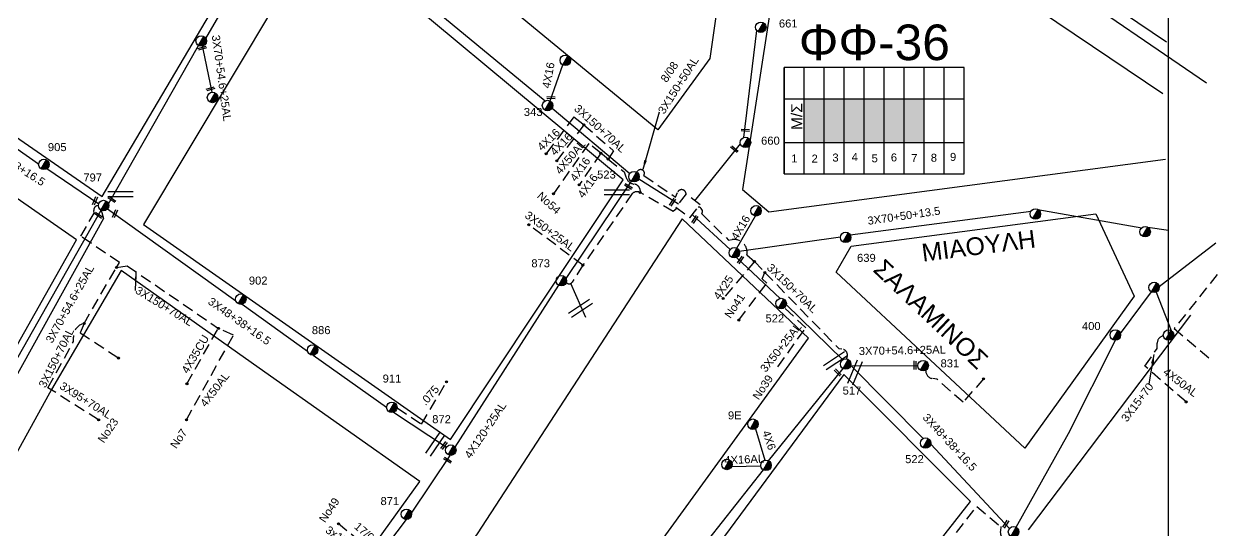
# Model space of a CAD drawing. Header units: millimetres. Extents: x 1905 to 5666, y 713 to 3158.
# Drawn here: x 2661.7 to 2930.1, y 1216.3 to 1330.1 of the extents above; entities that cross this region are included whole.
import ezdxf
from ezdxf.enums import TextEntityAlignment as Align

# ---------------------------------------------------------------- set-up
doc = ezdxf.new("R2010")
doc.units = ezdxf.units.MM
doc.linetypes.add('DASHED', pattern=[19.05, 12.7, -6.35])
for name, color, linetype in [('Ασφαλειοκιβώτια Χ.Τ 9 αναχωρήσεων', 7, 'Continuous'), ('Γέφυρες Εναερίου Δικτύου', 7, 'Continuous'), ('Γυμνά εναέρια ΧΤ (3Φ)   4x16AL', 7, 'Continuous'), ('Γυμνά εναέρια ΧΤ (3Φ)   4x35CU', 7, 'Continuous'), ('Γυμνά εναέρια ΧΤ (3Φ)   4x50AL', 7, 'Continuous'), ('Γυμνά εναέρια ΧΤ και ΦΟΠ (3Φ)   4x50+16AL', 7, 'Continuous'), ('Εναέρια παροχή ΧΤ 4x16', 7, 'SYN_LINE'), ('Εναέρια παροχή ΧΤ 4x25', 7, 'SYN_LINE'), ('Επιγραφές - Σχήματα', 7, 'Continuous'), ('Καλώδια ΧΤ   3x150+50AL', 7, 'DASHED'), ('Καλώδια ΧΤ   3x150+70AL', 7, 'DASHED'), ('Καλώδια ΧΤ   3x150AL+50XLPE', 7, 'DASHED'), ('Καλώδια ΧΤ   3x48+38+16.5', 7, 'DASHED'), ('Καλώδια ΧΤ   3x50+25AL', 7, 'DASHED'), ('Καλώδια ΧΤ   3X70+50+13.5', 7, 'Continuous'), ('Καλώδια ΧΤ   4x50+13.5', 7, 'Continuous'), ('Καλώδια ΧΤ   4x50AL', 7, 'DASHED'), ('Μηχανική τομή', 7, 'Continuous'), ('Στύλος ΦΜ', 7, 'Continuous'), ('Στύλος ΦΜ @ 1', 7, 'Continuous'), ('Συνδέσεις', 7, 'Continuous'), ('Συνεστραμμένα ΧΤ   3x70+54.6+25AL', 7, 'SYN_LINE'), ('Συνεστραμμένα ΧΤ   4x120+25AL', 7, 'SYN_LINE'), ('Τομή', 7, 'Continuous'), ('Υπόβαθρο ΔΕΗ', 7, 'Continuous'), ('Υπόγεια Καλώδια Δικτύου ΧΤ   .075', 7, 'DASHED')]:
    doc.layers.add(name, color=color, linetype=linetype)
doc.styles.get("Standard").update_dxf_attribs({"font": 'arial.ttf'})
doc.linetypes.add('SYN_LINE', pattern='A,0.5,-0.0001,["/\\/\\/\\/",Standard,S=0.1,R=0,X=0,Y=-0.05],-0.25', length=0.7501)
doc.dimstyles.new('ISO-25', dxfattribs={"dimtxt": 2.5, "dimasz": 2.5, "dimexe": 1.25, "dimexo": 0.625, "dimtad": 1, "dimtxsty": 'Standard', "dimcen": 2.5, "dimadec": 0, "dimazin": 0, "dimtfac": 1, "dimtmove": 0, "dimatfit": 3, "dimfxl": 1, "dimarcsym": 0})

# ---------------------------------------------------------------- blocks, each defined once
blk = doc.blocks.new('ΥΠΑΡΧΩΝ ΤΣΙΜΕΝΤΕΝΙΟΣ ΣΤΥΛΟΣ')
at = {"layer": 'Στύλος ΦΜ'}
blk.add_hatch(color=7, dxfattribs=at).paths.add_polyline_path([(-1.29, -2.28, 0.574793), (2.62, 0, 0.268822), (1.3, 2.27)])
at = {"layer": 'Στύλος ΦΜ', "color": 7}
blk.add_line((-1.29, -2.28), (1.3, 2.27), dxfattribs=at)
blk.add_circle((0, 0), 2.62, dxfattribs=at)
at = {"layer": 'Στύλος ΦΜ', "flags": 4}
for tag, p in [('ΑΡΙΘΜΟΣ', (-4.68, 8.05)), ('ΤΥΠΟΣ', (-4.91, 3.03))]:
    blk.add_attdef(tag, p, '', height=4, dxfattribs=at)
blk = doc.blocks.new('ΑΣΦΑΛΕΙΟΚΙΒΩΤΙΟ ΥΠΟΣΤΑΘΜΟΥ 9 ΑΝΑΧΩΡΗΣΕΩΝ')
at = {"layer": 'Ασφαλειοκιβώτια Χ.Τ 9 αναχωρήσεων', "ltscale": 40}
for p, q in [((-23.8, 40.36), (24.02, 40.36)), ((-9.72, 40.36), (-9.72, -40.64)), ((9.94, 40.36), (9.94, -40.64)), ((-23.8, 31.36), (24.02, 31.36)), ((-23.8, 22.36), (24.02, 22.36)), ((-23.8, 13.36), (24.02, 13.36)), ((-23.8, 4.36), (24.02, 4.36)), ((-23.8, -4.64), (24.02, -4.64)), ((-23.8, -13.64), (24.02, -13.64)), ((-23.8, -22.64), (24.02, -22.64)), ((-23.8, -31.64), (24.02, -31.64))]:
    blk.add_line(p, q, dxfattribs=at)
at = {"layer": 'Ασφαλειοκιβώτια Χ.Τ 9 αναχωρήσεων'}
blk.add_lwpolyline([(-23.8, -40.64), (24.02, -40.64), (24.02, 40.36), (-23.8, 40.36)], close=True, dxfattribs=at)
for s, p in [('1', (-18.67, 37.12)), ('2', (-18.76, 28.01)), ('3', (-18.31, 18.64)), ('4', (-18.05, 9.99)), ('5', (-18.64, 1.02)), ('6', (-18.25, -7.64)), ('7', (-18.51, -16.8)), ('8', (-18.38, -25.61)), ('9', (-18.01, -34.24))]:
    blk.add_text(s, height=3.6, rotation=270, dxfattribs=at).set_placement(p)
at = {"layer": 'Ασφαλειοκιβώτια Χ.Τ 9 αναχωρήσεων', "ltscale": 40}
for tag, height, p in [('ΟΝΟΜΑ', 5, (-0.16, 44.31)), ('ΚΕΙΜΕΝΟ 1', 2, (17.06, 35.59)), ('ΚΕΙΜΕΝΟ 2', 2, (17.06, 26.88)), ('ΚΕΙΜΕΝΟ 3', 2, (17.06, 17.69)), ('ΚΕΙΜΕΝΟ 4', 2, (17.06, 8.71)), ('ΚΕΙΜΕΝΟ 5', 2, (17.06, -0.13)), ('ΚΕΙΜΕΝΟ 6', 2, (17.06, -9.05)), ('ΚΕΙΜΕΝΟ 7', 2, (17.06, -18.13)), ('ΚΕΙΜΕΝΟ 8', 2, (17.06, -26.85)), ('ΚΕΙΜΕΝΟ 9', 2, (17.06, -35.99)), ('ΣΧ', 2, (-0.1, -42.64))]:
    blk.add_attdef(tag, text='', height=height, dxfattribs=at).set_placement(p, align=Align.MIDDLE_CENTER)
blk = doc.blocks.new('ΤΟΜΗ')
at = {"layer": 'Τομή', "ltscale": 40}
for p, q in [((-5.68, 0), (5.68, 0)), ((5.68, -2.33), (-5.68, -2.33))]:
    blk.add_line(p, q, dxfattribs=at)
blk = doc.blocks.new('_ΣΥΝΔΕΣΗ')
at = {"layer": 'Συνδέσεις', "linetype": 'SYN_LINE', "ltscale": 40}
blk.add_hatch(color=256, dxfattribs=at).paths.add_polyline_path([(0.5, -0.01, 1), (-0.5, -0.01, 1)])
at = {"layer": 'Συνδέσεις'}
blk.add_circle((0, -0.01), 0.5, dxfattribs=at)
blk = doc.blocks.new('ΜΗΧΑΝΙΚΗ ΤΟΜΗ')
at = {"layer": 'Μηχανική τομή', "ltscale": 40}
for p, q in [((-1.89, 0.78), (1.89, 0.78)), ((1.89, 0), (-1.89, 0))]:
    blk.add_line(p, q, dxfattribs=at)

msp = doc.modelspace()

# ---------------------------------------------------------------- hatches: boundary and pattern name
at = {"layer": 'Ασφαλειοκιβώτια Χ.Τ 9 αναχωρήσεων', "ltscale": 0.2}
for color, points in [(173, [(2837.18, 1303.45), (2841.68, 1303.45), (2841.68, 1313.28), (2837.18, 1313.28)]), (133, [(2841.68, 1313.28), (2841.68, 1303.45), (2846.18, 1303.45), (2846.18, 1313.28)]), (85, [(2846.18, 1313.28), (2846.18, 1303.45), (2850.68, 1303.45), (2850.68, 1313.28)]), (2, [(2850.68, 1313.28), (2850.68, 1303.45), (2855.18, 1303.45), (2855.18, 1313.28)]), (1, [(2855.18, 1313.28), (2855.18, 1303.45), (2859.68, 1303.45), (2859.68, 1313.28)]), (62, [(2859.68, 1313.28), (2859.68, 1303.45), (2864.18, 1303.45), (2864.18, 1313.28)])]:
    msp.add_hatch(color=color, dxfattribs=at).paths.add_polyline_path(points)

# ---------------------------------------------------------------- linework, layer by layer
at = {"layer": 'Γέφυρες Εναερίου Δικτύου', "color": 173, "linetype": 'DASHED', "ltscale": 0.2}
msp.add_lwpolyline([(2808.65, 1288.71), (2807.76, 1287.95), (2800.33, 1292.19, 0.334533), (2798.55, 1291.96), (2787.44, 1275.84), (2785.05, 1272.05, -0.527971), (2783.72, 1272, -1.515497)], format="xyb", dxfattribs=at)
at = {"layer": 'Γέφυρες Εναερίου Δικτύου', "linetype": 'DASHED', "lineweight": 25, "ltscale": 0.2}
msp.add_lwpolyline([(2808.38, 1288.92), (2811.52, 1286.51), (2813.78, 1289.46), (2810.64, 1291.87)], close=True, dxfattribs=at)
at = {"layer": 'Γέφυρες Εναερίου Δικτύου', "color": 133, "linetype": 'DASHED', "ltscale": 0.2}
msp.add_lwpolyline([(2822.5, 1263.52), (2828.78, 1271.82), (2827.76, 1272.79), (2828.37, 1274.21)], dxfattribs=at)
at = {"layer": 'Γέφυρες Εναερίου Δικτύου', "color": 190, "linetype": 'DASHED', "ltscale": 0.2}
msp.add_lwpolyline([(2930.07, 1273.73), (2920.43, 1261.63), (2928.75, 1254.55)], dxfattribs=at)
at = {"layer": 'Γέφυρες Εναερίου Δικτύου', "color": 85, "linetype": 'DASHED', "ltscale": 0.2}
msp.add_lwpolyline([(2877.52, 1250.29), (2872.93, 1245.04), (2867.07, 1250.23), (2866.11, 1250.35, -0.397213), (2864.54, 1252.24, -3.078471)], format="xyb", dxfattribs=at)
at = {"layer": 'Γυμνά εναέρια ΧΤ (3Φ)   4x16AL', "color": 133, "ltscale": 0.2}
for points in [[(2826.25, 1239.08), (2828.35, 1232)], [(2827.44, 1230.69), (2820.89, 1230.53)]]:
    msp.add_lwpolyline(points, dxfattribs=at)
at = {"layer": 'Γυμνά εναέρια ΧΤ (3Φ)   4x35CU', "color": 2, "linetype": 'DASHED', "ltscale": 0.2}
msp.add_lwpolyline([(2698.4, 1249.19), (2705.47, 1261.66)], dxfattribs=at)
at = {"layer": 'Γυμνά εναέρια ΧΤ (3Φ)   4x50AL', "color": 190, "linetype": 'DASHED', "ltscale": 0.2}
msp.add_lwpolyline([(2923.09, 1245.1), (2913.82, 1253.16), (2916.61, 1257.13), (2916.61, 1258.36, -0.36336), (2917.97, 1259.98, -0.088574)], format="xyb", dxfattribs=at)
at = {"layer": 'Γυμνά εναέρια ΧΤ και ΦΟΠ (3Φ)   4x50+16AL', "color": 85, "ltscale": 0.2}
for points in [[(2752.53, 1334.62), (2778.98, 1312.81)], [(2780.5, 1311.14), (2797.99, 1296.46)], [(2800.02, 1295.28), (2808.97, 1289.69)]]:
    msp.add_lwpolyline(points, dxfattribs=at)
at = {"layer": 'Γυμνά εναέρια ΧΤ και ΦΟΠ (3Φ)   4x50+16AL', "color": 190, "ltscale": 0.2}
for points in [[(2917.04, 1271.08), (2929.77, 1280.85)], [(2908.3, 1260.49), (2915.3, 1269.84)], [(2884.88, 1216.93), (2896.63, 1238.01), (2907.18, 1258.98)]]:
    msp.add_lwpolyline(points, dxfattribs=at)
at = {"layer": 'Εναέρια παροχή ΧΤ 4x16', "color": 85, "linetype": 'Continuous', "ltscale": 0.2}
msp.add_lwpolyline([(2780.08, 1312.78), (2782.91, 1320.89)], dxfattribs=at)
at = {"layer": 'Εναέρια παροχή ΧΤ 4x16', "color": 173, "linetype": 'DASHED', "ltscale": 0.2}
for points in [[(2785.43, 1309.23), (2779.2, 1300.92)], [(2787.67, 1307.41), (2781.6, 1299.34)], [(2793.1, 1299.72), (2791.47, 1301.01), (2786.61, 1293.89)]]:
    msp.add_lwpolyline(points, dxfattribs=at)
at = {"layer": 'Εναέρια παροχή ΧΤ 4x16', "color": 1, "ltscale": 20}
msp.add_lwpolyline([(2822.07, 1279.68), (2826.26, 1286.92)], dxfattribs=at)
at = {"layer": 'Εναέρια παροχή ΧΤ 4x16', "color": 190, "ltscale": 20}
msp.add_lwpolyline([(2916.38, 1269.79), (2919.72, 1261.18)], dxfattribs=at)
at = {"layer": 'Εναέρια παροχή ΧΤ 4x25', "color": 133, "linetype": 'DASHED', "ltscale": 0.2}
msp.add_lwpolyline([(2826, 1276.7), (2819.01, 1268.38)], dxfattribs=at)
at = {"layer": 'Επιγραφές - Σχήματα', "ltscale": 0.2}
msp.add_line((2784.66, 1271.81), (2788.04, 1264.15), dxfattribs=at)
at = {"layer": 'Επιγραφές - Σχήματα'}
msp.add_lwpolyline([(1913.02, 1736.66), (2919.02, 1736.66), (2919.02, 736.68), (1913.02, 736.68)], close=True, dxfattribs=at)
at = {"layer": 'Επιγραφές - Σχήματα', "color": 133, "ltscale": 0.2}
msp.add_arc((2813.34, 1287.93), 0.997, 326.2015, 88.5254, dxfattribs=at)
at = {"layer": 'Καλώδια ΧΤ   3x150+50AL', "color": 62, "ltscale": 0.2}
msp.add_lwpolyline([(2799.52, 1296.78), (2799.85, 1297.11, -0.911653), (2801.13, 1296.03), (2808.29, 1291.12), (2808.71, 1292.2, -0.823634), (2810.64, 1291.87, -1.564891)], format="xyb", dxfattribs=at)
at = {"layer": 'Καλώδια ΧΤ   3x150+70AL', "color": 173, "ltscale": 0.2}
msp.add_lwpolyline([(2785.43, 1309.23), (2787.67, 1307.41), (2794.29, 1301.6), (2793.1, 1299.72), (2796.74, 1296.82), (2797.09, 1295.7, 0.290657), (2799.02, 1294.07, -0.438144), (2800.33, 1292.19, -1.673874)], format="xyb", dxfattribs=at)
at = {"layer": 'Καλώδια ΧΤ   3x150+70AL', "color": 2, "ltscale": 0.2}
msp.add_lwpolyline([(2678.54, 1241.07), (2667.14, 1248.31), (2672.91, 1258.68), (2672.88, 1259.71, -0.366403), (2675.26, 1262.73), (2682.53, 1275.35), (2683.21, 1276.43), (2674.53, 1282.35), (2677.53, 1287.55), (2677.46, 1288.18, -0.477205), (2678.48, 1289.22, -4.847898)], format="xyb", dxfattribs=at)
at = {"layer": 'Καλώδια ΧΤ   3x150+70AL', "color": 133, "ltscale": 0.2}
msp.add_lwpolyline([(2814.17, 1287.37), (2820.18, 1281.51), (2821.03, 1281.63, -0.506546), (2824.33, 1278.21), (2826, 1276.7), (2828.37, 1274.21), (2845.01, 1257.1), (2845.67, 1257.02, -0.56541), (2846.68, 1254.8, -1.715192)], format="xyb", dxfattribs=at)
at = {"layer": 'Καλώδια ΧΤ   3x150+70AL', "color": 2, "ltscale": 0.2}
for points in [[(2682.53, 1275.35), (2684.96, 1275.72), (2705.47, 1261.66)], [(2675.26, 1262.73), (2674.4, 1260.67), (2683.02, 1254.99)]]:
    msp.add_lwpolyline(points, dxfattribs=at)
at = {"layer": 'Καλώδια ΧΤ   3x150+70AL', "color": 190, "ltscale": 0.2}
msp.add_lwpolyline([(2862.33, 1204.16), (2865.14, 1208.05), (2865.62, 1210.32, -0.392577), (2869.09, 1212.77), (2876.04, 1221.58), (2881.4, 1217.07), (2881.32, 1216.06, 0.433571), (2883.67, 1213.46, 0.037595), (2888.05, 1213.71), (2899.12, 1203.57)], format="xyb", dxfattribs=at)
at = {"layer": 'Καλώδια ΧΤ   3x150AL+50XLPE', "color": 6, "ltscale": 0.2}
msp.add_lwpolyline([(2654.39, 1204.3), (2653.98, 1203.46), (2684.32, 1185.06), (2708.37, 1170.57), (2709.07, 1171.48, -0.496848), (2715.32, 1171.44), (2743.22, 1208.93), (2732.48, 1217.68)], format="xyb", dxfattribs=at)
at = {"layer": 'Καλώδια ΧΤ   3x48+38+16.5', "color": 151, "linetype": 'Continuous', "ltscale": 0.2}
for points in [[(2653.34, 1306.84), (2665.05, 1298.62)], [(2666.91, 1297.56), (2678.56, 1289.68)]]:
    msp.add_lwpolyline(points, dxfattribs=at)
at = {"layer": 'Καλώδια ΧΤ   3x48+38+16.5', "color": 2, "linetype": 'Continuous', "ltscale": 0.2}
for points in [[(2680.56, 1288.51), (2709.41, 1267.82)], [(2710.86, 1267.1), (2725.54, 1256.5)], [(2726.78, 1255.63), (2743.3, 1243.91)], [(2744.88, 1242.78), (2756.77, 1234.95)]]:
    msp.add_lwpolyline(points, dxfattribs=at)
at = {"layer": 'Καλώδια ΧΤ   3x48+38+16.5', "color": 85, "linetype": 'Continuous', "ltscale": 0.2}
for points in [[(2847.66, 1253.29), (2863.99, 1236.92)], [(2865.66, 1235.6), (2883.36, 1216.63)]]:
    msp.add_lwpolyline(points, dxfattribs=at)
at = {"layer": 'Καλώδια ΧΤ   3x50+25AL', "color": 173, "ltscale": 0.2}
msp.add_lwpolyline([(2787.44, 1275.84), (2775.32, 1284.92)], dxfattribs=at)
at = {"layer": 'Καλώδια ΧΤ   3x50+25AL', "color": 1, "ltscale": 0.2}
msp.add_lwpolyline([(2831.27, 1253.01), (2837.58, 1261.78), (2832.7, 1266.28)], dxfattribs=at)
at = {"layer": 'Καλώδια ΧΤ   3X70+50+13.5', "color": 6, "ltscale": 0.2}
msp.add_lwpolyline([(2893.42, 1340.28), (2927.65, 1316.89)], dxfattribs=at)
at = {"layer": 'Καλώδια ΧΤ   3X70+50+13.5', "color": 1, "ltscale": 0.2}
for points in [[(2847.56, 1282.69), (2888.21, 1288.02)], [(2889.78, 1288.39), (2913.14, 1284.29)], [(2812.06, 1287.21), (2820.57, 1279.4)], [(2914.47, 1284.4), (2919.11, 1283.76)], [(2822.62, 1278.98), (2845.37, 1282.27)], [(2821.99, 1277.59), (2831.78, 1268.39)], [(2833.18, 1267.05), (2845.88, 1254.61)]]:
    msp.add_lwpolyline(points, dxfattribs=at)
at = {"layer": 'Καλώδια ΧΤ   4x50+13.5', "color": 2, "ltscale": 0.2}
for points in [[(2823.66, 1304.6), (2826.53, 1328.61)], [(2812.61, 1290.36), (2822.87, 1303.14)]]:
    msp.add_lwpolyline(points, dxfattribs=at)
at = {"layer": 'Καλώδια ΧΤ   4x50+13.5', "color": 133, "ltscale": 0.2}
for points in [[(2829.19, 1231.87), (2845.96, 1252.61)], [(2809.6, 1206.46), (2828.03, 1229.83)]]:
    msp.add_lwpolyline(points, dxfattribs=at)
at = {"layer": 'Καλώδια ΧΤ   4x50AL', "color": 173, "ltscale": 0.2}
msp.add_lwpolyline([(2791.47, 1301.01), (2788.76, 1303.2), (2780.82, 1291.93)], dxfattribs=at)
at = {"layer": 'Καλώδια ΧΤ   4x50AL', "color": 2, "ltscale": 0.2}
msp.add_lwpolyline([(2698.29, 1241.09), (2708.84, 1260.1), (2705.47, 1261.66)], dxfattribs=at)
at = {"layer": 'Συνεστραμμένα ΧΤ   3x70+54.6+25AL', "color": 30, "ltscale": 20}
for points in [[(2702.67, 1326.81), (2711.88, 1342.68)], [(2680.77, 1289.65), (2701.04, 1325.24)]]:
    msp.add_lwpolyline(points, dxfattribs=at)
at = {"layer": 'Συνεστραμμένα ΧΤ   3x70+54.6+25AL', "color": 30, "ltscale": 15}
msp.add_lwpolyline([(2701.62, 1326.27), (2704.01, 1314.74)], dxfattribs=at)
at = {"layer": 'Συνεστραμμένα ΧΤ   3x70+54.6+25AL', "color": 2, "ltscale": 20}
msp.add_lwpolyline([(2657.26, 1249.52), (2679.08, 1288.24)], dxfattribs=at)
at = {"layer": 'Συνεστραμμένα ΧΤ   3x70+54.6+25AL', "color": 151, "ltscale": 20}
msp.add_lwpolyline([(2679.08, 1288.24), (2679.61, 1286.38), (2659.11, 1249.28), (2657.5, 1248.8)], dxfattribs=at)
at = {"layer": 'Συνεστραμμένα ΧΤ   3x70+54.6+25AL', "color": 85, "ltscale": 20}
msp.add_lwpolyline([(2847.66, 1253.29), (2862.79, 1253.25)], dxfattribs=at)
at = {"layer": 'Συνεστραμμένα ΧΤ   4x120+25AL', "color": 62, "ltscale": 20}
for points in [[(2783.66, 1272.88), (2798.36, 1294.73)], [(2758.69, 1234.95), (2782.02, 1271.34)], [(2748.89, 1220.13), (2757.62, 1233.1)], [(2730.35, 1195.62), (2747.8, 1218.68)]]:
    msp.add_lwpolyline(points, dxfattribs=at)
at = {"layer": 'Υπόβαθρο ΔΕΗ', "ltscale": 0.2}
for points in [[(2823.42, 1374.46), (2816.02, 1322.32), (2804.33, 1306.29), (2735.62, 1362.84), (2762.85, 1409.97)], [(2728.53, 1351.66), (2688.66, 1285.02), (2757.64, 1236.7), (2796.53, 1295.04)], [(2621.16, 1318), (2616.3, 1310.53), (2602.25, 1233.31), (2596.69, 1205.99), (2596.29, 1164.39), (2603.16, 1160.55), (2627.69, 1200.3), (2647.93, 1236.21), (2673.56, 1281.59)], [(2809.74, 1286.29), (2763.69, 1215.42), (2713.55, 1145.74), (2737.64, 1129.23), (2802.37, 1210.06), (2838.16, 1259.45)], [(2902.76, 1287.4), (2911.39, 1268.89), (2886.81, 1234.74), (2844.43, 1274.32), (2847.78, 1280.14)], [(2683.63, 1274.68), (2667.97, 1247.93), (2648.03, 1211.78), (2711.67, 1172.88), (2750.77, 1227.19), (2714.68, 1252.74)], [(2846.12, 1251.3), (2810, 1202.31), (2762.64, 1143.86), (2745.96, 1123.71), (2775.98, 1102.95), (2812.47, 1145.27), (2854, 1196.45), (2874.63, 1222.69)]]:
    msp.add_lwpolyline(points, close=True, dxfattribs=at)
msp.add_lwpolyline([(2664.75, 1404.9, -0.03908), (2641, 1351.17, -0.026768), (2627.59, 1327.06), (2679.34, 1291.29), (2719.09, 1358.58)], format="xyb", close=True, dxfattribs=at)
for points in [[(2918.03, 1363.34), (2889.57, 1381.92), (2877, 1354.28), (2918.68, 1326.07)], [(2917.85, 1314.39), (2842.44, 1365.17), (2834.3, 1363.76), (2823.34, 1292.88), (2829.24, 1287.82), (2918.42, 1299.67)], [(2924.1, 1264.64), (2887.6, 1216.35)]]:
    msp.add_lwpolyline(points, dxfattribs=at)
at = {"layer": 'Υπόγεια Καλώδια Δικτύου ΧΤ   .075', "color": 2, "ltscale": 0.2}
msp.add_lwpolyline([(2745.65, 1243.77), (2751.14, 1240.12), (2756.79, 1249.59)], dxfattribs=at)

# ---------------------------------------------------------------- block references
at = {"layer": 'Ασφαλειοκιβώτια Χ.Τ 9 αναχωρήσεων', "xscale": 0.5, "yscale": 0.5, "zscale": 0.5, "rotation": 90}
msp.add_blockref('ΑΣΦΑΛΕΙΟΚΙΒΩΤΙΟ ΥΠΟΣΤΑΘΜΟΥ 9 ΑΝΑΧΩΡΗΣΕΩΝ', (2852.87, 1308.31), dxfattribs=at)
at = {"layer": 'Μηχανική τομή'}
for p, xscale, yscale, zscale, rotation in [((2701.79, 1324.84), 0.5000000000003801, 0.5000000000003801, 0.5000000000003801, 197.2623626570752), ((2703.64, 1315.68), 0.5000000000003801, 0.5000000000003801, 0.5000000000003801, 197.2623626570752), ((2780.27, 1313.33), 0.5000000000003466, 0.5000000000003466, 0.5000000000003466, 357.651295374168), ((2823.97, 1305.99), 0.5000000000000961, 0.5000000000000961, 0.5000000000000961, 357.221757458466), ((2821.41, 1301.8), 0.5000000000000154, 0.5000000000000154, 0.5000000000000154, 321.6883801767628), ((2797.57, 1293.38), 0.5000000000003448, 0.5000000000003448, 0.5000000000003448, 328.1794134523684), ((2677.54, 1290.41), 0.5000000000002922, 0.5000000000002922, 0.5000000000002922, 247.9577638709344), ((2681.61, 1290.81), 0.5000000000004351, 0.5000000000004351, 0.5000000000004351, 144.9611219775063), ((2807.76, 1289.94), 0.5000000000002504, 0.5000000000002504, 0.5000000000002504, 55.63420554822453), ((2682.04, 1287.53), 0.5000000000002922, 0.5000000000002922, 0.5000000000002922, 247.9577638709344), ((2678.64, 1287.24), 0.5000000000004351, 0.5000000000004351, 0.5000000000004351, 144.9611219775063), ((2812.76, 1286.02), 0.5000000000002504, 0.5000000000002504, 0.5000000000002504, 55.63420554822453), ((2823.03, 1276.92), 0.5000000000002504, 0.5000000000002504, 0.5000000000002504, 55.63420554822453), ((2862.3, 1253.37), 0.5000000000002566, 0.5000000000002566, 0.5000000000002566, 89.86842345506702), ((2844.88, 1251.85), 0.5000000000001353, 0.5000000000001353, 0.5000000000001353, 134.6547409641328), ((2756.39, 1235.21), 0.5000000000002693, 0.5000000000002693, 0.5000000000002693, 53.94230819369891), ((2756.91, 1231.85), 0.5000000000003448, 0.5000000000003448, 0.5000000000003448, 328.1794134523684), ((2882.37, 1217.77), 0.5000000000001182, 0.5000000000001182, 0.5000000000001182, 236.8817466025448)]:
    msp.add_blockref('ΜΗΧΑΝΙΚΗ ΤΟΜΗ', p, dxfattribs=dict(at, xscale=xscale, yscale=yscale, zscale=zscale, rotation=rotation))
at = {"layer": 'Στύλος ΦΜ @ 1', "ltscale": 40}
ref = msp.add_blockref('ΥΠΑΡΧΩΝ ΤΣΙΜΕΝΤΕΝΙΟΣ ΣΤΥΛΟΣ', (2827.44, 1329.35), dxfattribs=dict(at, xscale=0.4499999999998181, yscale=0.4499999999998181, zscale=0.4499999999998181))
ref.add_attrib('ΤΥΠΟΣ', '661', (2831.52, 1329.3), dxfattribs={"layer": 'Στύλος ΦΜ', "height": 1.8, "flags": 4})
at = {"layer": 'Στύλος ΦΜ @ 1', "ltscale": 40, "xscale": 0.4499999999998181, "yscale": 0.4499999999998181, "zscale": 0.4499999999998181}
for p in [(2701.62, 1326.27), (2783.49, 1321.91), (2704.16, 1313.57), (2826.39, 1288.09), (2889.2, 1287.37), (2913.88, 1283.38), (2821.49, 1278.66), (2915.88, 1270.86), (2919.13, 1260.15), (2819.83, 1231.05), (2828.61, 1230.85), (2884.29, 1215.91)]:
    msp.add_blockref('ΥΠΑΡΧΩΝ ΤΣΙΜΕΝΤΕΝΙΟΣ ΣΤΥΛΟΣ', p, dxfattribs=at)
at = {"layer": 'Στύλος ΦΜ @ 1', "ltscale": 40}
ref = msp.add_blockref('ΥΠΑΡΧΩΝ ΤΣΙΜΕΝΤΕΝΙΟΣ ΣΤΥΛΟΣ', (2779.5, 1311.76), dxfattribs=dict(at, xscale=0.4499999999998181, yscale=0.4499999999998181, zscale=0.4499999999998181))
ref.add_attrib('ΤΥΠΟΣ', '343', (2774.16, 1309.41), dxfattribs={"layer": 'Στύλος ΦΜ', "height": 1.8, "flags": 4})
ref = msp.add_blockref('ΥΠΑΡΧΩΝ ΤΣΙΜΕΝΤΕΝΙΟΣ ΣΤΥΛΟΣ', (2824, 1303.47), dxfattribs=dict(at, xscale=0.4499999999998181, yscale=0.4499999999998181, zscale=0.4499999999998181))
ref.add_attrib('ΤΥΠΟΣ', '660', (2827.52, 1302.96), dxfattribs={"layer": 'Στύλος ΦΜ', "height": 1.8, "flags": 4})
ref = msp.add_blockref('ΥΠΑΡΧΩΝ ΤΣΙΜΕΝΤΕΝΙΟΣ ΣΤΥΛΟΣ', (2666.23, 1298.52), dxfattribs=dict(at, xscale=0.4499999999998181, yscale=0.4499999999998181, zscale=0.4499999999998181))
ref.add_attrib('ΤΥΠΟΣ', '905', (2667.14, 1301.51), dxfattribs={"layer": 'Στύλος ΦΜ', "height": 1.8, "flags": 4})
ref = msp.add_blockref('ΥΠΑΡΧΩΝ ΤΣΙΜΕΝΤΕΝΙΟΣ ΣΤΥΛΟΣ', (2679.66, 1289.27), dxfattribs=dict(at, xscale=0.4499999999998181, yscale=0.4499999999998181, zscale=0.4499999999998181))
ref.add_attrib('ΤΥΠΟΣ', '797', (2675.11, 1294.68), dxfattribs={"layer": 'Στύλος ΦΜ', "height": 1.8, "flags": 4})
ref = msp.add_blockref('ΥΠΑΡΧΩΝ ΤΣΙΜΕΝΤΕΝΙΟΣ ΣΤΥΛΟΣ', (2798.94, 1295.76), dxfattribs=dict(at, xscale=0.4499999999998181, yscale=0.4499999999998181, zscale=0.4499999999998181))
ref.add_attrib('ΤΥΠΟΣ', '523', (2790.64, 1295.34), dxfattribs={"layer": 'Στύλος ΦΜ', "height": 1.8, "flags": 4})
ref = msp.add_blockref('ΥΠΑΡΧΩΝ ΤΣΙΜΕΝΤΕΝΙΟΣ ΣΤΥΛΟΣ', (2846.54, 1282.11), dxfattribs=dict(at, xscale=0.4499999999998181, yscale=0.4499999999998181, zscale=0.4499999999998181))
ref.add_attrib('ΤΥΠΟΣ', '639', (2849.1, 1276.61), dxfattribs={"layer": 'Στύλος ΦΜ', "height": 1.8, "flags": 4})
ref = msp.add_blockref('ΥΠΑΡΧΩΝ ΤΣΙΜΕΝΤΕΝΙΟΣ ΣΤΥΛΟΣ', (2782.6, 1272.36), dxfattribs=dict(at, xscale=0.4499999999998181, yscale=0.4499999999998181, zscale=0.4499999999998181))
ref.add_attrib('ΤΥΠΟΣ', '873', (2775.85, 1275.39), dxfattribs={"layer": 'Στύλος ΦΜ', "height": 1.8, "flags": 4})
ref = msp.add_blockref('ΥΠΑΡΧΩΝ ΤΣΙΜΕΝΤΕΝΙΟΣ ΣΤΥΛΟΣ', (2710.52, 1268.23), dxfattribs=dict(at, xscale=0.4499999999998181, yscale=0.4499999999998181, zscale=0.4499999999998181))
ref.add_attrib('ΤΥΠΟΣ', '902', (2712.33, 1271.5), dxfattribs={"layer": 'Στύλος ΦΜ', "height": 1.8, "flags": 4})
ref = msp.add_blockref('ΥΠΑΡΧΩΝ ΤΣΙΜΕΝΤΕΝΙΟΣ ΣΤΥΛΟΣ', (2832.02, 1267.24), dxfattribs=dict(at, xscale=0.4499999999998181, yscale=0.4499999999998181, zscale=0.4499999999998181))
ref.add_attrib('ΤΥΠΟΣ', '522', (2828.51, 1263), dxfattribs={"layer": 'Στύλος ΦΜ', "height": 1.8, "flags": 4})
ref = msp.add_blockref('ΥΠΑΡΧΩΝ ΤΣΙΜΕΝΤΕΝΙΟΣ ΣΤΥΛΟΣ', (2726.67, 1256.8), dxfattribs=dict(at, xscale=0.4499999999998181, yscale=0.4499999999998181, zscale=0.4499999999998181))
ref.add_attrib('ΤΥΠΟΣ', '886', (2726.49, 1260.36), dxfattribs={"layer": 'Στύλος ΦΜ', "height": 1.8, "flags": 4})
ref = msp.add_blockref('ΥΠΑΡΧΩΝ ΤΣΙΜΕΝΤΕΝΙΟΣ ΣΤΥΛΟΣ', (2907.17, 1260.16), dxfattribs=dict(at, xscale=0.4499999999998181, yscale=0.4499999999998181, zscale=0.4499999999998181))
ref.add_attrib('ΤΥΠΟΣ', '400', (2899.66, 1261.28), dxfattribs={"layer": 'Στύλος ΦΜ', "height": 1.8, "flags": 4})
ref = msp.add_blockref('ΥΠΑΡΧΩΝ ΤΣΙΜΕΝΤΕΝΙΟΣ ΣΤΥΛΟΣ', (2846.54, 1253.63), dxfattribs=dict(at, xscale=0.4499999999998181, yscale=0.4499999999998181, zscale=0.4499999999998181))
ref.add_attrib('ΤΥΠΟΣ', '517', (2845.85, 1246.77), dxfattribs={"layer": 'Στύλος ΦΜ', "height": 1.8, "flags": 4})
ref = msp.add_blockref('ΥΠΑΡΧΩΝ ΤΣΙΜΕΝΤΕΝΙΟΣ ΣΤΥΛΟΣ', (2863.96, 1253.27), dxfattribs=dict(at, xscale=0.4499999999998181, yscale=0.4499999999998181, zscale=0.4499999999998181))
ref.add_attrib('ΤΥΠΟΣ', '831', (2867.87, 1252.89), dxfattribs={"layer": 'Στύλος ΦΜ', "height": 1.8, "flags": 4})
ref = msp.add_blockref('ΥΠΑΡΧΩΝ ΤΣΙΜΕΝΤΕΝΙΟΣ ΣΤΥΛΟΣ', (2744.48, 1243.89), dxfattribs=dict(at, xscale=0.4499999999998181, yscale=0.4499999999998181, zscale=0.4499999999998181))
ref.add_attrib('ΤΥΠΟΣ', '911', (2742.41, 1249.47), dxfattribs={"layer": 'Στύλος ΦΜ', "height": 1.8, "flags": 4})
ref = msp.add_blockref('ΥΠΑΡΧΩΝ ΤΣΙΜΕΝΤΕΝΙΟΣ ΣΤΥΛΟΣ', (2825.68, 1240.11), dxfattribs=dict(at, xscale=0.4499999999998181, yscale=0.4499999999998181, zscale=0.4499999999998181))
ref.add_attrib('ΤΥΠΟΣ', '9Ε', (2820.06, 1241.19), dxfattribs={"layer": 'Στύλος ΦΜ', "height": 1.8, "flags": 4})
ref = msp.add_blockref('ΥΠΑΡΧΩΝ ΤΣΙΜΕΝΤΕΝΙΟΣ ΣΤΥΛΟΣ', (2757.73, 1234.27), dxfattribs=dict(at, xscale=0.4499999999998181, yscale=0.4499999999998181, zscale=0.4499999999998181))
ref.add_attrib('ΤΥΠΟΣ', '872', (2753.56, 1240.33), dxfattribs={"layer": 'Στύλος ΦΜ', "height": 1.8, "flags": 4})
ref = msp.add_blockref('ΥΠΑΡΧΩΝ ΤΣΙΜΕΝΤΕΝΙΟΣ ΣΤΥΛΟΣ', (2864.51, 1235.86), dxfattribs=dict(at, xscale=0.4499999999998181, yscale=0.4499999999998181, zscale=0.4499999999998181))
ref.add_attrib('ΤΥΠΟΣ', '522', (2859.91, 1231.35), dxfattribs={"layer": 'Στύλος ΦΜ', "height": 1.8, "flags": 4})
ref = msp.add_blockref('ΥΠΑΡΧΩΝ ΤΣΙΜΕΝΤΕΝΙΟΣ ΣΤΥΛΟΣ', (2747.75, 1219.85), dxfattribs=dict(at, xscale=0.4499999999998181, yscale=0.4499999999998181, zscale=0.4499999999998181))
ref.add_attrib('ΤΥΠΟΣ', '871', (2741.93, 1221.92), dxfattribs={"layer": 'Στύλος ΦΜ', "height": 1.8, "flags": 4})
at = {"layer": 'Συνδέσεις', "xscale": 0.4499999999998181, "yscale": 0.4499999999998181, "zscale": 0.4499999999998181}
for p in [(2787.67, 1307.43), (2779.2, 1300.93), (2781.6, 1299.35), (2791.47, 1301.02), (2793.1, 1299.73), (2786.61, 1293.91), (2780.82, 1291.94), (2800.33, 1292.2), (2775.31, 1284.97), (2682.54, 1275.35), (2787.44, 1275.89), (2826, 1276.71), (2828.37, 1274.22), (2819.01, 1268.39), (2675.27, 1262.73), (2705.48, 1261.66), (2822.5, 1263.53), (2683.02, 1254.99), (2877.52, 1250.3), (2698.41, 1249.19), (2756.79, 1249.63), (2923.09, 1245.11), (2678.55, 1241.07), (2698.29, 1241.08), (2732.47, 1217.72)]:
    msp.add_blockref('_ΣΥΝΔΕΣΗ', p, dxfattribs=at)
at = {"layer": 'Τομή', "xscale": 0.5, "yscale": 0.5, "zscale": 0.5}
for p in [(2683.44, 1292.4), (2795.1, 1292.82)]:
    msp.add_blockref('ΤΟΜΗ', p, dxfattribs=at)
at = {"layer": 'Τομή'}
for p, xscale, yscale, zscale, rotation in [((2786.58, 1266.62), 0.4999999999999962, 0.4999999999999962, 0.4999999999999962, 33.35313688008636), ((2843.91, 1254.89), 0.4999999999999962, 0.4999999999999962, 0.4999999999999962, 33.35313688008636), ((2848.1, 1251.97), 0.5000000000001126, 0.5000000000001126, 0.5000000000001126, 67.36106786504659), ((2753.73, 1235.96), 0.499999999999836, 0.499999999999836, 0.499999999999836, 55.86057572628741)]:
    msp.add_blockref('ΤΟΜΗ', p, dxfattribs=dict(at, xscale=xscale, yscale=yscale, zscale=zscale, rotation=rotation))

# ---------------------------------------------------------------- texts
at = {"layer": 'Γυμνά εναέρια ΧΤ (3Φ)   4x16AL', "ltscale": 0.2}
for s, rotation, p in [('4Χ6', 289.1869, (2829.33, 1236.51)), ('4X16AL', 2.4088, (2823.71, 1232.19))]:
    msp.add_text(s, height=1.8, rotation=rotation, dxfattribs=at).set_placement(p, align=Align.MIDDLE)
at = {"layer": 'Γυμνά εναέρια ΧΤ (3Φ)   4x35CU', "ltscale": 0.2}
msp.add_text('4X35CU', height=1.8, rotation=59.2409, dxfattribs=at).set_placement((2700.26, 1255.88), align=Align.MIDDLE)
at = {"layer": 'Εναέρια παροχή ΧΤ 4x16', "ltscale": 20}
for rotation, p in [(79.277, (2779.68, 1318.56)), (43.8197, (2779.72, 1304.09)), (45.8283, (2782.58, 1303.08)), (54.6122, (2786.81, 1297.43)), (54.6122, (2788.52, 1293.69)), (59.0125, (2822.9, 1284.33))]:
    msp.add_text('4X16', height=1.8, rotation=rotation, dxfattribs=at).set_placement(p, align=Align.MIDDLE)
at = {"layer": 'Εναέρια παροχή ΧΤ 4x25', "ltscale": 20}
msp.add_text('4X25', height=1.8, rotation=55.9557, dxfattribs=at).set_placement((2819.02, 1270.87), align=Align.MIDDLE)
at = {"layer": 'Επιγραφές - Σχήματα', "ltscale": 0.2, "insert": (2835.99, 1329.96), "char_height": 8, "width": 50.8867, "attachment_point": 1}
msp.add_mtext('ΦΦ-36', dxfattribs=at)
at = {"layer": 'Επιγραφές - Σχήματα', "ltscale": 0.2, "attachment_point": 1}
for s, insert, char_height, width, rotation in [('8/08', (2804.78, 1317.8), 1.8, 6.948, 55.8954), ('Μ/Σ', (2834.29, 1306.24), 2.5, 4.7879, 90), ('Νο54', (2778.2, 1292.55), 1.8, 6.948, 317.8156), ('ΜΙΑΟΥΛΗ', (2863.39, 1280.6), 4, 29.1423, 7.1971), ('ΣΑΛΑΜΙΝΟΣ', (2855.21, 1277.55), 4, 29.1423, 316.5421), ('Νο41', (2819.15, 1264.75), 1.8, 6.948, 55.8954), ('Νο39', (2825.47, 1246.43), 1.8, 6.948, 55.8954), ('4Χ50AL', (2918.82, 1252.94), 1.8, 9.2373, 322.9002), ('3Χ15+70', (2908.34, 1241.53), 1.8, 9.2373, 52.9002), ('Νο23', (2678.23, 1236.73), 1.8, 6.948, 55.6969), ('Νο7', (2694.51, 1235.47), 1.8, 6.948, 55.6969), ('Νο49', (2727.96, 1218.83), 1.8, 6.948, 55.6969), ('3x150+50', (2730.37, 1217.38), 1.8, 6.948, 326.3581), ('17/05', (2737.03, 1218.21), 1.8, 6.948, 319.3258)]:
    msp.add_mtext(s, dxfattribs=dict(at, insert=insert, char_height=char_height, width=width, rotation=rotation))
at = {"layer": 'Καλώδια ΧΤ   3x150+50AL', "ltscale": 0.2}
msp.add_text('3X150+50AL', height=1.8, rotation=57.4256, dxfattribs=at).set_placement((2808.89, 1316.31), align=Align.MIDDLE)
at = {"layer": 'Καλώδια ΧΤ   3x150+70AL', "ltscale": 0.2}
for s, rotation, p in [('3X150+70AL', 317.6966, (2791.33, 1306.59)), ('3X150+70AL', 315.9559, (2834.53, 1270.67)), ('3X150+70AL', 328.4622, (2693.33, 1266.65)), ('3X150+70AL', 63.4134, (2669.03, 1255.05)), ('3X95+70AL', 327.8719, (2675.67, 1245.48))]:
    msp.add_text(s, height=1.8, rotation=rotation, dxfattribs=at).set_placement(p, align=Align.MIDDLE)
at = {"layer": 'Καλώδια ΧΤ   3x48+38+16.5', "ltscale": 0.2}
for rotation, p in [(327.4052, (2659.32, 1298.76)), (324.8077, (2710.23, 1263.27)), (312.7362, (2869.96, 1236.05))]:
    msp.add_text('3X48+38+16.5', height=1.8, rotation=rotation, dxfattribs=at).set_placement(p, align=Align.MIDDLE)
at = {"layer": 'Καλώδια ΧΤ   3x50+25AL', "ltscale": 0.2}
for rotation, p in [(323.5242, (2780.05, 1283.51)), (51.6405, (2831.95, 1257.35))]:
    msp.add_text('3X50+25AL', height=1.8, rotation=rotation, dxfattribs=at).set_placement(p, align=Align.MIDDLE)
at = {"layer": 'Καλώδια ΧΤ   3X70+50+13.5', "ltscale": 0.2}
msp.add_text('3X70+50+13.5', height=1.8, rotation=8.1528, dxfattribs=at).set_placement((2859.62, 1286.98), align=Align.MIDDLE)
at = {"layer": 'Καλώδια ΧΤ   4x50AL', "ltscale": 0.2}
for rotation, p in [(49.8726, (2784.59, 1300.15)), (52.4814, (2704.65, 1247.93))]:
    msp.add_text('4X50AL', height=1.8, rotation=rotation, dxfattribs=at).set_placement(p, align=Align.MIDDLE)
at = {"layer": 'Συνεστραμμένα ΧΤ   3x70+54.6+25AL', "ltscale": 20}
for rotation, p in [(277.8074, (2706.21, 1317.92)), (60.9225, (2672.07, 1267.15)), (1.0313, (2859.27, 1256.73))]:
    msp.add_text('3X70+54.6+25AL', height=1.8, rotation=rotation, dxfattribs=at).set_placement(p, align=Align.MIDDLE)
at = {"layer": 'Συνεστραμμένα ΧΤ   4x120+25AL', "ltscale": 20}
msp.add_text('4X120+25AL', height=1.8, rotation=55.9986, dxfattribs=at).set_placement((2765.5, 1238.77), align=Align.MIDDLE)
at = {"layer": 'Υπόγεια Καλώδια Δικτύου ΧΤ   .075', "ltscale": 0.2}
msp.add_text('.075', height=1.8, rotation=49.0916, dxfattribs=at).set_placement((2752.99, 1246.6), align=Align.MIDDLE)

# ---------------------------------------------------------------- leaders
at = {"layer": 'Επιγραφές - Σχήματα', "ltscale": 40}
for points, override in [([(2800.97, 1297.48), (2804.66, 1310.33)], {"dimasz": 2, "dimtad": 0}), ([(2686.94, 1274.19), (2686.8, 1270.2)], {"dimasz": 1.5, "dimtad": 0}), ([(2915.86, 1255.75), (2914.7, 1249.21)], {"dimasz": 2, "dimtad": 0})]:
    msp.add_leader(points, dimstyle='ISO-25', override=override, dxfattribs=at)

doc.saveas('drawing.dxf')
